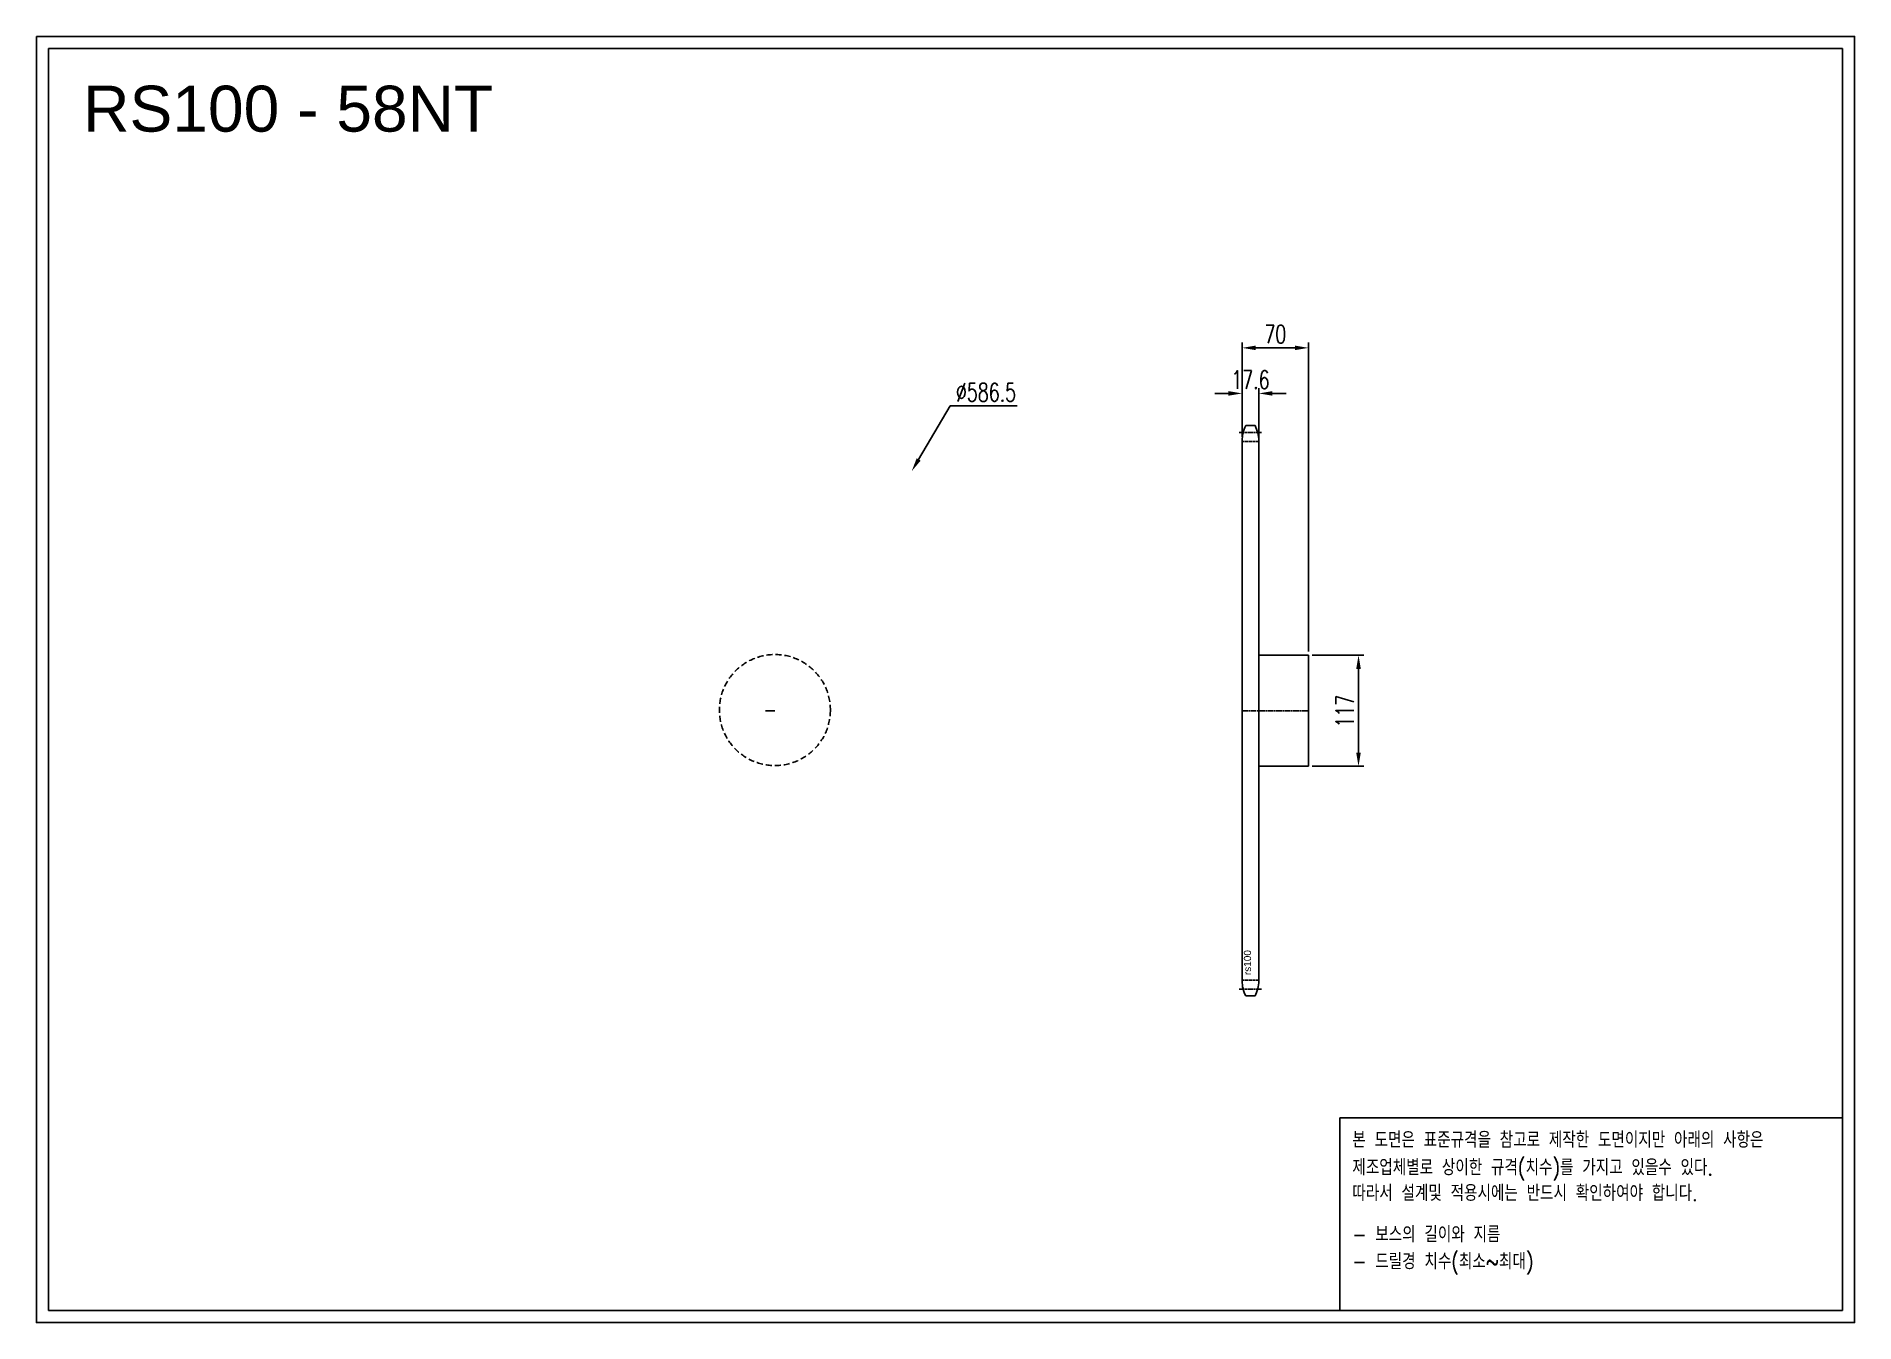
# Model space of a CAD drawing. Header units: millimetres. Extents: x -1279 to 637, y 19971 to 21327.
import ezdxf

# ---------------------------------------------------------------- set-up
doc = ezdxf.new("R2010")
doc.units = ezdxf.units.MM
for name, pattern in [('AM_ISO02W050', [7.5, 6, -1.5]), ('AM_ISO02W050x2', [3.75, 3, -0.75]), ('AM_ISO08W050', [18, 12, -1.5, 3, -1.5]), ('AM_ISO08W050x2', [9, 6, -0.75, 1.5, -0.75]), ('HIDDEN', [9.525, 6.35, -3.175])]:
    doc.linetypes.add(name, pattern=pattern)
doc.layers.add('AM_3N', color=6, linetype='AM_ISO02W050', lineweight=25)
doc.layers.add('AM_7', color=4, linetype='AM_ISO08W050', lineweight=25)
doc.layers.add('HL', color=2, linetype='HIDDEN')
doc.layers.add('S-DIM', color=7, linetype='Continuous')
doc.styles.add('HAN', font='ROMANS.shx', dxfattribs={"width": 0.7, "bigfont": 'whgtxt.shx'})
doc.styles.add('HSG', font='SIMPLEX.shx', dxfattribs={"width": 0.7, "bigfont": 'HSG.shx'})
doc.styles.get("Standard").update_dxf_attribs({"font": 'arial.ttf'})
doc.dimstyles.new('APP32', dxfattribs={"dimscale": 8, "dimtxt": 2.4, "dimasz": 1.8, "dimexe": 0.7, "dimexo": 0.5, "dimgap": 0.6, "dimtad": 1, "dimtoh": 1, "dimdec": 1, "dimrnd": 0.01, "dimzin": 9, "dimdsep": 46, "dimtxsty": 'HSG', "dimcen": 0, "dimclrd": 1, "dimclre": 1, "dimclrt": 256, "dimazin": 2, "dimtp": 1, "dimtm": 1, "dimtfac": 0.5, "dimtdec": 1, "dimtofl": 0, "dimtmove": 0, "dimatfit": 3, "dimfxl": 0, "dimtvp": 1, "dimtolj": 2, "dimlwd": -1, "dimlwe": -1, "dimarcsym": 0})

# ---------------------------------------------------------------- blocks, each defined once
blk = doc.blocks.new('*D1')
at = {"layer": 'Defpoints', "color": 0, "transparency": 16777216}
for p in [(61.8, 20674.4), (61.8, 20557.4), (114.5, 20557.4)]:
    blk.add_point(p, dxfattribs=at)
at = {"layer": 'S-DIM', "color": 1, "transparency": 16777216}
for p, q in [((65.8, 20674.4), (120.1, 20674.4)), ((114.5, 20660), (114.5, 20571.8)), ((65.8, 20557.4), (120.1, 20557.4))]:
    blk.add_line(p, q, dxfattribs=at)
for points in [[(112.1, 20660), (116.9, 20660), (114.5, 20674.4)], [(112.1, 20571.8), (116.9, 20571.8), (114.5, 20557.4)]]:
    blk.add_solid(points, dxfattribs=at)
at = {"layer": 'S-DIM', "transparency": 16777216, "insert": (100.1, 20615.5), "char_height": 19.2, "attachment_point": 5, "rotation": 90, "style": 'HSG'}
blk.add_mtext('\\A2;117', dxfattribs=at)
blk = doc.blocks.new('*D2')
at = {"layer": 'Defpoints', "color": 0, "transparency": 16777216}
for p in [(9.4, 20950.3), (-8.2, 20900.5), (9.4, 20899.6)]:
    blk.add_point(p, dxfattribs=at)
at = {"layer": 'S-DIM', "color": 1, "transparency": 16777216}
for p, q in [((-8.2, 20904.5), (-8.2, 20955.9)), ((9.4, 20903.6), (9.4, 20955.9)), ((-22.6, 20950.3), (-37, 20950.3)), ((23.8, 20950.3), (38.2, 20950.3))]:
    blk.add_line(p, q, dxfattribs=at)
for points in [[(-22.6, 20952.7), (-22.6, 20947.9), (-8.2, 20950.3)], [(23.8, 20952.7), (23.8, 20947.9), (9.4, 20950.3)]]:
    blk.add_solid(points, dxfattribs=at)
at = {"layer": 'S-DIM', "transparency": 16777216, "insert": (0.6, 20964.7), "char_height": 19.2, "attachment_point": 5, "style": 'HSG'}
blk.add_mtext('\\A2;17.6', dxfattribs=at)
blk = doc.blocks.new('*D3')
at = {"layer": 'Defpoints', "color": 0, "transparency": 16777216}
for p in [(61.8, 20998.3), (-8.2, 20900.5), (61.8, 20674.4)]:
    blk.add_point(p, dxfattribs=at)
at = {"layer": 'S-DIM', "color": 1, "transparency": 16777216}
for p, q in [((-8.2, 20904.5), (-8.2, 21003.9)), ((6.2, 20998.3), (47.4, 20998.3)), ((61.8, 20678.4), (61.8, 21003.9))]:
    blk.add_line(p, q, dxfattribs=at)
for points in [[(6.2, 21000.7), (6.2, 20995.9), (-8.2, 20998.3)], [(47.4, 21000.7), (47.4, 20995.9), (61.8, 20998.3)]]:
    blk.add_solid(points, dxfattribs=at)
at = {"layer": 'S-DIM', "transparency": 16777216, "insert": (26.8, 21012.7), "char_height": 19.2, "attachment_point": 5, "style": 'HSG'}
blk.add_mtext('\\A2;70', dxfattribs=at)
blk = doc.blocks.new('*D4')
at = {"layer": 'Defpoints', "color": 0, "transparency": 16777216}
for p in [(-356.5, 20868.4), (-654.9, 20363.5)]:
    blk.add_point(p, dxfattribs=at)
at = {"layer": 'S-DIM', "color": 1, "transparency": 16777216}
for p, q in [((-315.9, 20937.1), (-349.2, 20880.8)), ((-245.2, 20937.1), (-315.9, 20937.1))]:
    blk.add_line(p, q, dxfattribs=at)
blk.add_solid([(-351.3, 20882), (-347.1, 20879.5), (-356.5, 20868.4)], dxfattribs=at)
at = {"layer": 'S-DIM', "transparency": 16777216, "insert": (-278.2, 20951.5), "char_height": 19.2, "attachment_point": 5, "style": 'HSG'}
blk.add_mtext('\\A2;∅586.5', dxfattribs=at)
blk = doc.blocks.new('notice1')
at = {"color": 4}
blk.add_lwpolyline([(-22142.12, 1735.9), (-22053.8, 1735.9), (-22053.8, 1702.07), (-22142.12, 1702.07)], close=True, dxfattribs=at)
at = {"color": 4, "style": 'HAN', "width": 0.8}
for s, p in [('본 도면은 표준규격을 참고로 제작한 도면이지만 아래의 사항은', (-22139.9, 1730.62)), ('제조업체별로 상이한 규격(치수)를 가지고 있을수 있다.', (-22139.9, 1725.78)), ('따라서 설계및 적용시에는 반드시 확인하여야 합니다.', (-22139.9, 1721.28)), ('- 보스의 길이와 지름', (-22139.9, 1714.03)), ('- 드릴경 치수(최소~최대)', (-22139.9, 1709.27))]:
    blk.add_text(s, height=2.7949, dxfattribs=at).set_placement(p)

msp = doc.modelspace()

# ---------------------------------------------------------------- linework, layer by layer
for p, q in [((5.4, 20916.39), (-4.25, 20916.39)), ((-8.23, 20900.49), (-8.23, 20331.35)), ((9.37, 20900.49), (9.37, 20331.35)), ((9.37, 20674.42), (61.77, 20674.42)), ((61.77, 20674.42), (61.77, 20557.42)), ((61.77, 20557.42), (9.37, 20557.42)), ((5.4, 20315.45), (-4.25, 20315.45))]:
    msp.add_line(p, q)
at = {"color": 3}
msp.add_line((-510.72, 20615.92), (-500.72, 20615.92), dxfattribs=at)
for points in [[(-1279.31, 21326.53), (637.5, 21326.53), (637.5, 19971.21), (-1279.31, 19971.21)], [(-1266.4, 21313.62), (624.59, 21313.62), (624.59, 19984.12), (-1266.4, 19984.12)]]:
    msp.add_lwpolyline(points, close=True)
for centre, start, end in [((25.57, 20900.49), 151.93881, 180), ((-24.43, 20900.49), 0, 28.06119), ((25.57, 20331.35), 180, 208.06119), ((-24.43, 20331.35), 331.93881, 0)]:
    msp.add_arc(centre, 33.8, start, end)
at = {"layer": 'AM_3N', "linetype": 'AM_ISO02W050x2'}
for p, q in [((9.37, 20899.62), (-8.23, 20899.62)), ((9.37, 20332.22), (-8.23, 20332.22))]:
    msp.add_line(p, q, dxfattribs=at)
at = {"layer": 'AM_7', "linetype": 'AM_ISO08W050x2'}
for p, q in [((12.37, 20909.15), (-11.23, 20909.15)), ((-8.23, 20615.92), (61.77, 20615.92)), ((12.37, 20322.69), (-11.23, 20322.69))]:
    msp.add_line(p, q, dxfattribs=at)
at = {"layer": 'HL'}
msp.add_circle((-500.77, 20616.67), 58.5, dxfattribs=at)

# ---------------------------------------------------------------- block references
at = {"xscale": 5.999594457740082, "yscale": 5.999594457740082, "zscale": 5.999594457740082}
msp.add_blockref('notice1', (132938.43, 9772.4), dxfattribs=at)

# ---------------------------------------------------------------- texts
msp.add_text('RS100 - 58NT', height=48.4042).set_placement((-1229.94, 21226.16))
at = {"insert": (-6.4, 20337.34), "char_height": 7.56, "width": 32.5046, "attachment_point": 1, "rotation": 90}
msp.add_mtext('rs100', dxfattribs=at)

# ---------------------------------------------------------------- dimensions: what is measured, and where the dimension line sits
at = {"layer": 'S-DIM'}
dim = msp.add_linear_dim(base=(61.77, 20998.3), p1=(-8.23, 20900.49), p2=(61.77, 20674.42), dimstyle='APP32', dxfattribs=at)
dim.commit()
dim.dimension.update_dxf_attribs({"geometry": '*D3', "text_midpoint": (26.77, 21012.7)})
dim = msp.add_linear_dim(base=(9.37, 20950.3), p1=(-8.23, 20900.49), p2=(9.37, 20899.62), dimstyle='APP32', dxfattribs=at)
dim.commit()
dim.dimension.update_dxf_attribs({"geometry": '*D2', "text_midpoint": (0.57, 20950.3), "dimtype": 128})
dim = msp.add_diameter_dim_2p(p1=(-654.9, 20363.48), p2=(-356.53, 20868.36), dimstyle='APP32', dxfattribs=at)
dim.commit()
dim.dimension.update_dxf_attribs({"geometry": '*D4', "text_midpoint": (-278.16, 20937.09), "dimtype": 131})
dim = msp.add_linear_dim(base=(114.51, 20557.42), p1=(61.77, 20674.42), p2=(61.77, 20557.42), angle=90, dimstyle='APP32', dxfattribs=at)
dim.commit()
dim.dimension.update_dxf_attribs({"geometry": '*D1', "text_midpoint": (114.51, 20615.51), "dimtype": 128})

doc.saveas('drawing.dxf')
